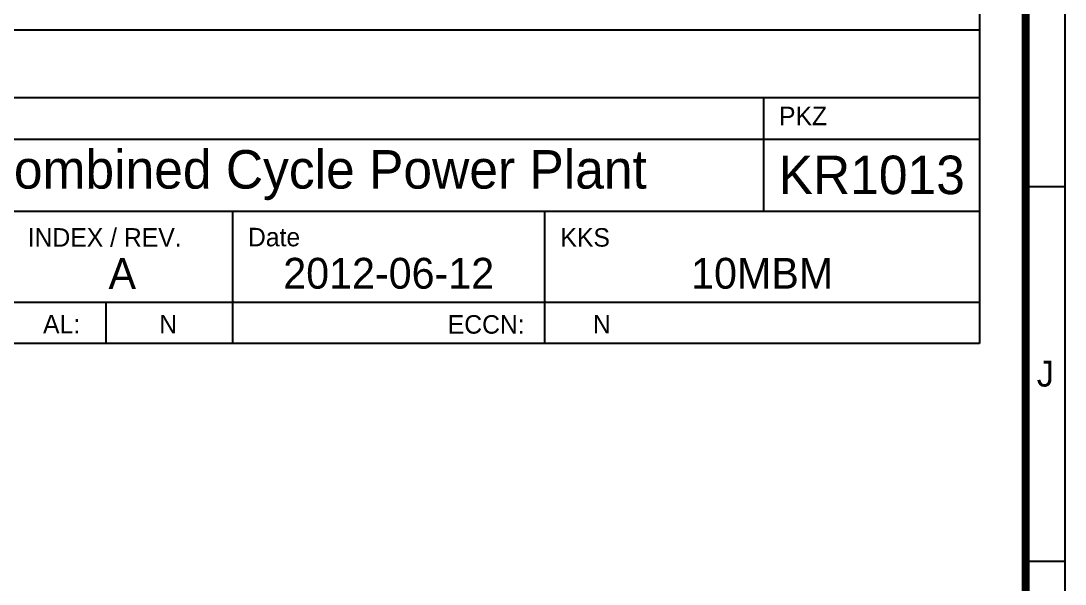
# Model space of a CAD drawing. Header units: millimetres. Extents: x 0 to 600, y 0 to 297.
# Drawn here: x 532.3 to 600, y 74 to 110.6 of the extents above; entities that cross this region are included whole.
import ezdxf

# ---------------------------------------------------------------- set-up
doc = ezdxf.new("R2010")
doc.units = ezdxf.units.MM
doc.layers.add('0_Title Block', color=7, linetype='Continuous')
doc.styles.get("Standard").update_dxf_attribs({"font": 'pnid.shx', "bigfont": 'kosdichs.shx'})

# ---------------------------------------------------------------- blocks, each defined once
blk = doc.blocks.new('SIEMENS AG TEMPLATE(600X297)')
at = {"color": 0}
for p, q in [((600, 0), (600, 297)), ((594.451, 133.608), (594.451, 89.652)), ((509.341, 110.024), (594.451, 110.024)), ((509.341, 105.616), (594.451, 105.616)), ((580.459, 98.257), (580.459, 105.616)), ((509.341, 102.916), (594.451, 102.916)), ((597.442, 99.853), (600, 99.853)), ((509.341, 98.257), (594.451, 98.257)), ((545.999, 89.652), (545.999, 98.257)), ((566.237, 89.652), (566.237, 98.257)), ((509.341, 92.352), (594.451, 92.352)), ((537.795, 89.652), (537.795, 92.352)), ((594.451, 89.652), (509.341, 89.652)), ((597.442, 75.529), (600, 75.529))]:
    blk.add_line(p, q, dxfattribs=at)
at = {"color": 0, "const_width": 0.5}
blk.add_lwpolyline([(597.442, 2.559), (2.558, 2.559), (2.558, 294.441), (597.442, 294.441)], close=True, dxfattribs=at)
at = {"color": 0}
for s, insert, char_height, attachment_point in [('PKZ', (581.44, 105.028), 1.2, 1), ('Andong Combined Cycle Power Plant', (544.9, 100.586), 2.5, 5), ('KR1013', (587.455, 100.586), 2.5, 5), ('INDEX / REV.', (532.697, 97.146), 1.2, 1), ('Date', (546.987, 97.167), 1.2, 1), ('KKS', (567.26, 97.146), 1.2, 1), ('A', (538.834, 94.204), 2, 5), ('2012-06-12', (556.118, 94.204), 2, 5), ('10MBM', (580.344, 94.204), 2, 5), ('AL:', (533.694, 91.52), 1.2, 1), ('N', (541.227, 91.52), 1.2, 1), ('ECCN:', (559.948, 91.499), 1.2, 1), ('N', (569.364, 91.52), 1.2, 1), ('J', (598.721, 87.691), 1.679, 5)]:
    blk.add_mtext(s, dxfattribs=dict(at, insert=insert, char_height=char_height, attachment_point=attachment_point))

msp = doc.modelspace()

# ---------------------------------------------------------------- block references
at = {"layer": '0_Title Block'}
msp.add_blockref('SIEMENS AG TEMPLATE(600X297)', (0, 0), dxfattribs=at)

doc.saveas('drawing.dxf')
